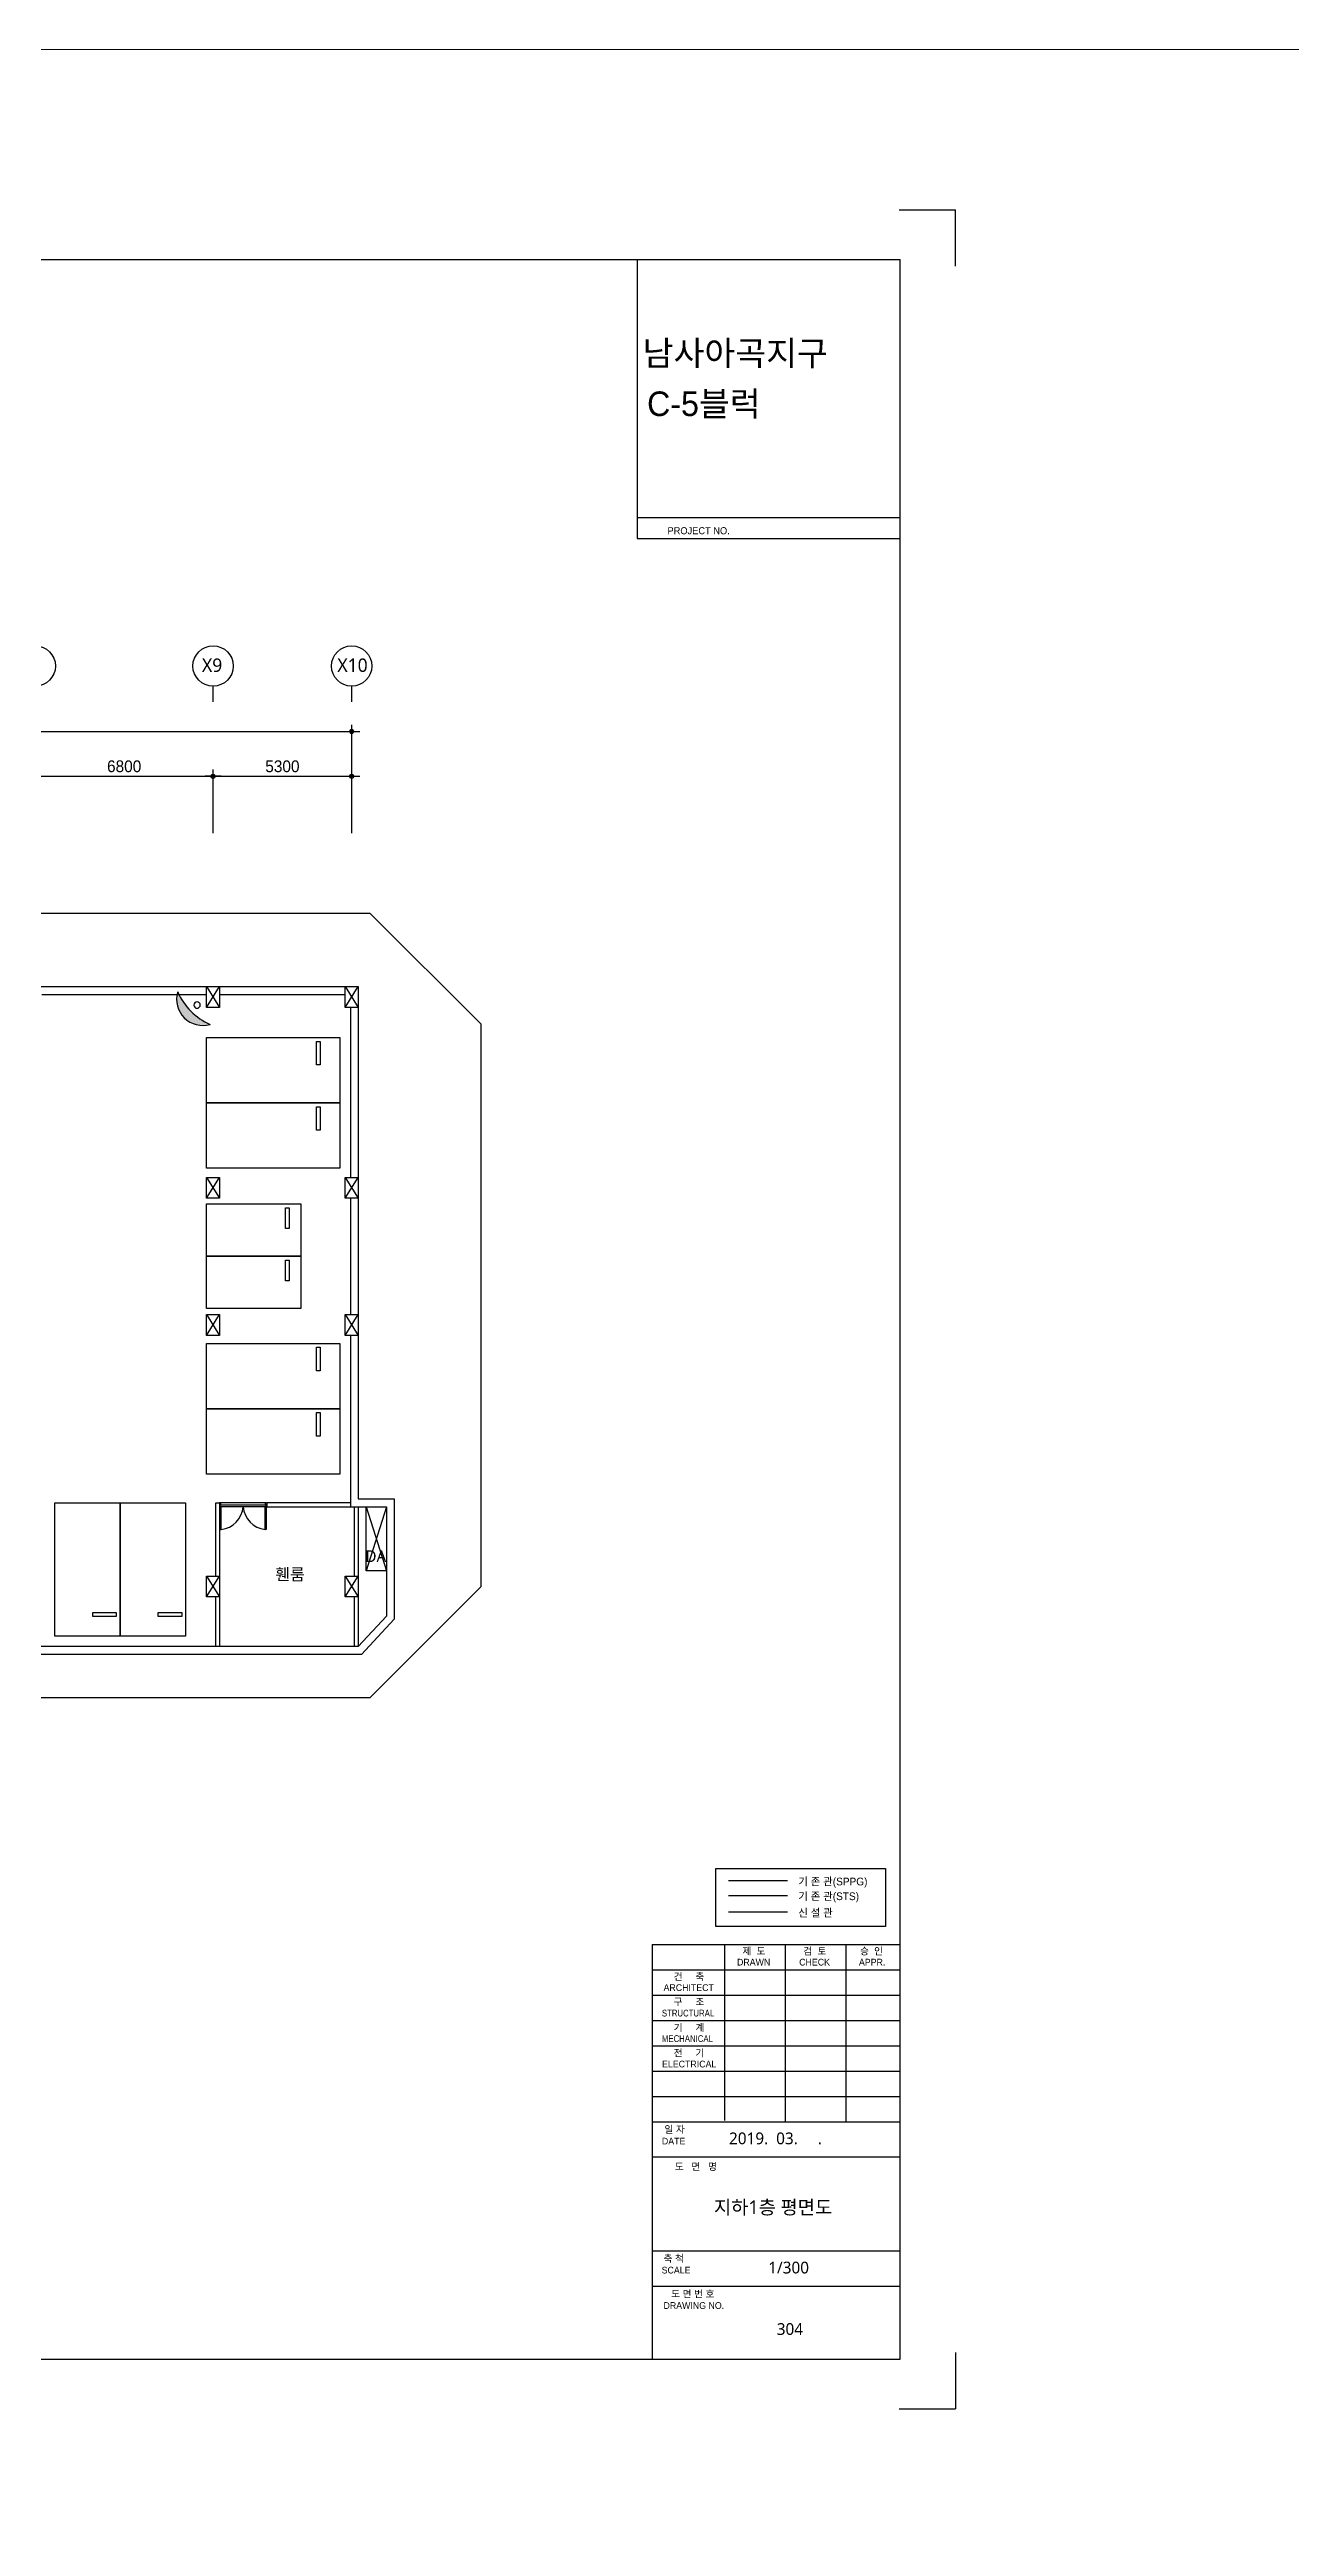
# Model space of a CAD drawing. Header units: millimetres. Extents: x 16332047 to 33387680, y -14835522 to -7015081.
# Drawn here: x 16916210 to 16963656, y -7435258 to -7340504 of the extents above; entities that cross this region are included whole.
import ezdxf
from ezdxf.enums import TextEntityAlignment as Align

# ---------------------------------------------------------------- set-up
doc = ezdxf.new("R2010")
doc.units = ezdxf.units.MM
doc.header["$LTSCALE"] = 300
doc.header["$MEASUREMENT"] = 0
doc.layers.get('0').update_dxf_attribs({"linetype": 'CONTINUOUS'})
doc.layers.add('3', color=3, linetype='CONTINUOUS')
doc.layers.add('A-HAT', color=5, linetype='CONTINUOUS')
doc.layers.add('arch', color=255, linetype='CONTINUOUS', lineweight=25)
doc.styles.add('GHD', font='')
doc.styles.add('GHS', font='')
doc.styles.add('돋움', font='HYGTRE.TTF')
doc.styles.add('맑은 고딕', font='malgun.ttf')
doc.styles.add('맑은고딕', font='malgun.ttf')
doc.styles.get('GHD').set_extended_font_data('Dotum')
doc.styles.get('GHS').set_extended_font_data('Dotum')

# ---------------------------------------------------------------- blocks, each defined once
blk = doc.blocks.new('DIMDOT')
at = {"color": 0}
blk.add_line((-2, 0), (2, 0), dxfattribs=at)
for radius in [0.5, 0.25]:
    blk.add_circle((0, 0), radius, dxfattribs=at)

msp = doc.modelspace()

# ---------------------------------------------------------------- hatches: boundary and pattern name
at = {"layer": 'arch'}
h = msp.add_hatch(color=256, dxfattribs=at)
edge = h.paths.add_edge_path()
edge.add_ellipse((16923286.19424752, -7375619.283305874), major_axis=(-1675.111799837419, 1675.111799837418), ratio=0.9999998321913336, start_angle=68.288683075432, end_angle=111.71131691588289, ccw=False)
edge.add_ellipse((16922069.06517638, -7376836.4123768), major_axis=(-706.4126298266902, 706.4126298266904), ratio=0.999999832191199, start_angle=28.69198784048869, end_angle=151.3080121508224)

# ---------------------------------------------------------------- linework, layer by layer
at = {"layer": '3', "color": 0, "linetype": 'Continuous'}
for p, q in [((16948691.33007585, -7346640.502972661), (16950845.14686973, -7346640.502972661)), ((16950845.14686973, -7348794.319766534), (16950845.14686973, -7346640.502972653)), ((16950845.14686973, -7348794.319766538), (16950845.14686973, -7346640.502972661)), ((16950845.14686973, -7348794.319766538), (16950845.14686973, -7346640.502972661)), ((16950845.14686973, -7348794.319766534), (16950845.14686973, -7346640.502972657)), ((16950845.14686973, -7348794.319766534), (16950845.14686973, -7346640.502972653)), ((16834851.23465598, -7348540.865568103), (16938682.60870182, -7348540.865568103)), ((16938682.60870182, -7348540.865568103), (16938682.60870182, -7359211.50488119)), ((16938682.60870182, -7348540.865568104), (16948729.40259498, -7348540.865568103)), ((16938682.60870182, -7358403.823583471), (16948729.40259498, -7358403.823583471)), ((16938682.60870182, -7359211.50488119), (16948729.40259498, -7359211.50488119)), ((16939252.60870182, -7412993.83312533), (16948729.40259498, -7412993.833125329)), ((16942018.03163976, -7412993.833125329), (16942018.03163976, -7419733.615890557)), ((16944334.47415983, -7412993.833125329), (16944334.47415983, -7419778.356026111)), ((16946654.45030488, -7412993.833125329), (16946654.45030488, -7419778.356026111)), ((16939252.60870182, -7413963.050682621), (16948729.40259498, -7413963.050682621)), ((16939252.60870182, -7414932.26823985), (16948729.40259498, -7414932.26823985)), ((16939252.60870182, -7415901.485797076), (16948729.40259498, -7415901.485797076)), ((16939252.60870182, -7416870.703354368), (16948729.40259498, -7416870.703354368)), ((16939252.60870182, -7417839.920911593), (16948729.40259498, -7417839.920911593)), ((16939252.60870182, -7418809.138468886), (16948729.40259498, -7418809.138468886)), ((16939252.60870182, -7419778.356026111), (16948729.40259498, -7419778.356026111)), ((16939252.60870182, -7421124.491522269), (16948729.40259498, -7421124.491522269)), ((16939252.60870182, -7424716.361751309), (16948729.40259498, -7424716.361751309)), ((16939252.60870182, -7426062.497247463), (16948729.40259498, -7426062.497247463)), ((16950845.14686973, -7428609.00488106), (16950845.14686973, -7430762.821674937)), ((16950845.14686973, -7428609.004881056), (16950845.14686973, -7430762.821674937)), ((16950845.14686973, -7428609.004881056), (16950845.14686973, -7430762.821674937)), ((16950845.14686973, -7428609.004881063), (16950845.14686973, -7430762.821674941)), ((16834851.23465598, -7428862.459079495), (16939252.60870182, -7428862.459079496)), ((16939252.60870182, -7428862.459079495), (16948729.40259498, -7428862.459079495)), ((16939252.60870182, -7428862.459079495), (16948729.40259498, -7428862.459079495)), ((16948691.33007585, -7430762.821674937), (16950845.14686973, -7430762.821674937))]:
    msp.add_line(p, q, dxfattribs=at)
at = {"layer": '3', "color": 0}
for p, q in [((16948729.40259498, -7428862.459079495), (16948729.40259498, -7348540.865568103)), ((16939252.60870182, -7412993.833125329), (16939252.60870182, -7428862.459079495))]:
    msp.add_line(p, q, dxfattribs=at)
at = {"layer": 'A-HAT', "color": 3}
msp.add_line((16942172.76847623, -7410552.709079496), (16944429.19766579, -7410552.709079496), dxfattribs=at)
at = {"layer": 'A-HAT', "color": 6}
msp.add_line((16942172.76847623, -7411116.709079496), (16944429.19766579, -7411116.709079496), dxfattribs=at)
at = {"layer": 'A-HAT', "color": 1}
msp.add_line((16942172.76847623, -7411747.459079496), (16944429.19766579, -7411747.459079496), dxfattribs=at)
at = {"layer": 'A-HAT', "color": 4, "lineweight": 5}
msp.add_lwpolyline([(16332047.23331029, -7340504.321674937), (17225106.48609926, -7340504.321674937), (17225106.48609926, -7536127.321674937), (16332047.23331029, -7536127.321674937)], close=True, dxfattribs=at)
at = {"layer": 'A-HAT', "color": 7}
msp.add_lwpolyline([(16941683.03111039, -7410089.209079496), (16948171.72644825, -7410089.209079496), (16948171.72644825, -7412306.959079496), (16941683.03111039, -7412306.959079496)], close=True, dxfattribs=at)
at = {"layer": 'arch'}
for p, q in [((16922462.85364963, -7365458.309490784), (16922462.85364963, -7364858.309490784)), ((16927762.75728554, -7365458.309490713), (16927762.75728554, -7364858.309490713)), ((16858262.83683793, -7366591.923012987), (16927762.85364963, -7366591.923012987)), ((16927762.85364963, -7370477.481107889), (16927762.85364963, -7366334.881764498)), ((16922462.85364963, -7370477.48133855), (16922462.85364963, -7368048.873615354)), ((16922462.85364963, -7370477.48133855), (16922462.85364963, -7368048.873614212)), ((16927762.85364963, -7370477.481107461), (16927762.85364963, -7368048.87338355)), ((16915662.85364963, -7368306.016241907), (16922462.85364963, -7368306.016241907)), ((16922462.85364963, -7368306.016240728), (16927762.85364963, -7368306.016240728)), ((16928472.64854969, -7373548.797382107), (16860957.92992803, -7373548.818566581)), ((16932715.29057205, -7377791.43673726), (16928472.64854969, -7373548.797382107)), ((16890912.82823021, -7376348.767017337), (16928012.82823021, -7376348.767017337)), ((16922212.82804018, -7377148.767017337), (16922212.82804018, -7376348.767017337)), ((16922212.82804018, -7376348.767017337), (16922712.82804018, -7376348.767017337)), ((16922212.82804018, -7377148.767017337), (16922712.82804018, -7376348.767017337)), ((16922212.82804018, -7376348.767017337), (16922712.82804018, -7377148.767017337)), ((16922712.82804018, -7376348.767017337), (16922712.82804018, -7377148.767017337)), ((16927512.82804018, -7377148.76732139), (16927512.82804018, -7376348.76732139)), ((16927512.82804018, -7376348.76732139), (16928012.82804018, -7376348.76732139)), ((16927512.82804018, -7377148.76732139), (16928012.82804018, -7376348.76732139)), ((16927512.82804018, -7376348.76732139), (16928012.82804018, -7377148.76732139)), ((16928012.82804018, -7376348.76732139), (16928012.82804018, -7377148.76732139)), ((16928012.82823021, -7376348.767017337), (16928012.82808831, -7395948.858544794)), ((16915912.82804524, -7376648.767017337), (16922212.82804524, -7376648.767017337)), ((16922712.82804018, -7377148.767017337), (16922212.82804018, -7377148.767017337)), ((16922712.82804524, -7376648.767017337), (16927512.82804524, -7376648.767017337)), ((16928012.82804018, -7377148.76732139), (16927512.82804018, -7377148.76732139)), ((16927712.82804523, -7377148.767017337), (16927712.82804523, -7383648.767017337)), ((16922212.82804527, -7380798.819675076), (16922212.82804527, -7378298.819675076)), ((16922212.82804527, -7378298.819675076), (16927312.82804527, -7378298.819675076)), ((16926412.82804529, -7379348.819675091), (16926412.82804527, -7378448.819675091)), ((16926412.82804527, -7378448.819675091), (16926562.82804527, -7378448.819675091)), ((16926562.82804527, -7378448.819675091), (16926562.82804529, -7379348.819675091)), ((16927312.82804527, -7378298.819675076), (16927312.82804527, -7380798.819675076)), ((16932715.29732306, -7399306.155369429), (16932715.29057205, -7377791.43673726)), ((16926562.82804529, -7379348.819675091), (16926412.82804529, -7379348.819675091)), ((16922212.82804527, -7383298.819675076), (16922212.82804527, -7380798.819675076)), ((16922212.82804527, -7380798.819675076), (16927312.82804527, -7380798.819675076)), ((16927312.82804527, -7380798.819675076), (16922212.82804527, -7380798.819675076)), ((16926412.82804529, -7381848.819675091), (16926412.82804527, -7380948.819675091)), ((16926412.82804527, -7380948.819675091), (16926562.82804527, -7380948.819675091)), ((16926562.82804527, -7380948.819675091), (16926562.82804529, -7381848.819675091)), ((16927312.82804527, -7380798.819675076), (16927312.82804527, -7383298.819675076)), ((16926562.82804529, -7381848.819675091), (16926412.82804529, -7381848.819675091)), ((16927312.82804527, -7383298.819675076), (16922212.82804527, -7383298.819675076)), ((16922212.82804018, -7384448.767017337), (16922212.82804018, -7383648.767017337)), ((16922212.82804018, -7383648.767017337), (16922712.82804018, -7383648.767017337)), ((16922212.82804018, -7384448.767017337), (16922712.82804018, -7383648.767017337)), ((16922212.82804018, -7383648.767017337), (16922712.82804018, -7384448.767017337)), ((16922712.82804018, -7383648.767017337), (16922712.82804018, -7384448.767017337)), ((16927512.82804018, -7384448.76732139), (16927512.82804018, -7383648.76732139)), ((16927512.82804018, -7383648.76732139), (16928012.82804018, -7383648.76732139)), ((16927512.82804018, -7384448.76732139), (16928012.82804018, -7383648.76732139)), ((16927512.82804018, -7383648.76732139), (16928012.82804018, -7384448.76732139)), ((16928012.82804018, -7383648.76732139), (16928012.82804018, -7384448.76732139)), ((16922212.32630773, -7384660.735316856), (16925812.32630773, -7384660.735316856)), ((16922212.32630773, -7386660.735316856), (16922212.32630773, -7384660.735316856)), ((16922712.82804018, -7384448.767017337), (16922212.82804018, -7384448.767017337)), ((16925225.69143424, -7385610.735316871), (16925225.69143422, -7384810.735316871)), ((16925225.69143422, -7384810.735316871), (16925375.69143422, -7384810.735316871)), ((16925225.69143424, -7385610.735316871), (16925225.69143422, -7384810.735316871)), ((16925225.69143422, -7384810.735316871), (16925375.69143422, -7384810.735316871)), ((16925375.69143422, -7384810.735316871), (16925375.69143424, -7385610.735316871)), ((16925375.69143422, -7384810.735316871), (16925375.69143424, -7385610.735316871)), ((16925812.32630773, -7384660.735316856), (16925812.32630773, -7386660.735316856)), ((16928012.82804018, -7384448.76732139), (16927512.82804018, -7384448.76732139)), ((16927712.82804523, -7384448.767017337), (16927712.82804523, -7388898.767017337)), ((16925375.69143424, -7385610.735316871), (16925225.69143424, -7385610.735316871)), ((16925375.69143424, -7385610.735316871), (16925225.69143424, -7385610.735316871)), ((16922212.32630773, -7386660.735316856), (16925812.32630773, -7386660.735316856)), ((16922212.32630773, -7388660.735316856), (16922212.32630773, -7386660.735316856)), ((16925812.32630773, -7386660.735316856), (16922212.32630773, -7386660.735316856)), ((16925225.69143424, -7387610.735316871), (16925225.69143422, -7386810.735316871)), ((16925225.69143422, -7386810.735316871), (16925375.69143422, -7386810.735316871)), ((16925225.69143424, -7387610.735316871), (16925225.69143422, -7386810.735316871)), ((16925225.69143422, -7386810.735316871), (16925375.69143422, -7386810.735316871)), ((16925375.69143422, -7386810.735316871), (16925375.69143424, -7387610.735316871)), ((16925375.69143422, -7386810.735316871), (16925375.69143424, -7387610.735316871)), ((16925812.32630773, -7386660.735316856), (16925812.32630773, -7388660.735316856)), ((16925375.69143424, -7387610.735316871), (16925225.69143424, -7387610.735316871)), ((16925375.69143424, -7387610.735316871), (16925225.69143424, -7387610.735316871)), ((16925812.32630773, -7388660.735316856), (16922212.32630773, -7388660.735316856)), ((16922212.82823021, -7389698.767017337), (16922212.82823021, -7388898.767017337)), ((16922212.82823021, -7388898.767017337), (16922712.82823021, -7388898.767017337)), ((16922212.82823021, -7389698.767017337), (16922712.82823021, -7388898.767017337)), ((16922212.82823021, -7388898.767017337), (16922712.82823021, -7389698.767017337)), ((16922712.82823021, -7388898.767017337), (16922712.82823021, -7389698.767017337)), ((16927512.82804018, -7389698.76732139), (16927512.82804018, -7388898.76732139)), ((16927512.82804018, -7388898.76732139), (16928012.82804018, -7388898.76732139)), ((16927512.82804018, -7389698.76732139), (16928012.82804018, -7388898.76732139)), ((16927512.82804018, -7388898.76732139), (16928012.82804018, -7389698.76732139)), ((16928012.82804018, -7388898.76732139), (16928012.82804018, -7389698.76732139)), ((16922712.82823021, -7389698.767017337), (16922212.82823021, -7389698.767017337)), ((16928012.82804018, -7389698.76732139), (16927512.82804018, -7389698.76732139)), ((16927712.82804523, -7389698.767017337), (16927712.82804523, -7396248.858544794)), ((16922212.82804523, -7392498.767017337), (16922212.82804523, -7389998.767017337)), ((16922212.82804523, -7389998.767017337), (16927312.82804523, -7389998.767017337)), ((16926412.82804525, -7391048.767017352), (16926412.82804523, -7390148.767017352)), ((16926412.82804523, -7390148.767017352), (16926562.82804523, -7390148.767017352)), ((16926562.82804523, -7390148.767017352), (16926562.82804525, -7391048.767017352)), ((16927312.82804523, -7389998.767017337), (16927312.82804523, -7392498.767017337)), ((16926562.82804525, -7391048.767017352), (16926412.82804525, -7391048.767017352)), ((16922212.82804523, -7394998.767017337), (16922212.82804523, -7392498.767017337)), ((16922212.82804523, -7392498.767017337), (16927312.82804523, -7392498.767017337)), ((16927312.82804523, -7392498.767017337), (16922212.82804523, -7392498.767017337)), ((16926412.82804525, -7393548.767017352), (16926412.82804523, -7392648.767017352)), ((16926412.82804523, -7392648.767017352), (16926562.82804523, -7392648.767017352)), ((16926562.82804523, -7392648.767017352), (16926562.82804525, -7393548.767017352)), ((16927312.82804523, -7392498.767017337), (16927312.82804523, -7394998.767017337)), ((16926562.82804525, -7393548.767017352), (16926412.82804525, -7393548.767017352)), ((16927312.82804523, -7394998.767017337), (16922212.82804523, -7394998.767017337)), ((16916412.80810159, -7401198.863936859), (16916412.80810159, -7396098.863936859)), ((16916412.80810159, -7396098.863936859), (16918912.80810159, -7396098.863936859)), ((16918912.80810159, -7396098.863936859), (16918912.80810159, -7401198.863936859)), ((16918912.80810159, -7401198.863936859), (16918912.80810159, -7396098.863936859)), ((16918912.80810159, -7396098.863936859), (16921412.80810159, -7396098.863936859)), ((16921412.80810159, -7396098.863936859), (16921412.80810159, -7401198.863936859)), ((16922562.82804524, -7398898.767017337), (16922562.82804524, -7396098.858544794)), ((16922562.82804524, -7396098.858544794), (16922712.82804524, -7396098.858544794)), ((16922712.82804524, -7396098.858544794), (16922712.82804524, -7398898.767017337)), ((16922737.82804523, -7396098.859658269), (16922712.82804523, -7396098.859658269)), ((16922712.82804523, -7396098.859658269), (16922712.82804523, -7396248.859658269)), ((16922712.82804523, -7396248.859658269), (16922737.82804523, -7396248.859658269)), ((16922775.3280452, -7396248.859658269), (16922735.32804522, -7396248.859658269)), ((16922752.82804523, -7396120.406691758), (16922737.82804523, -7396098.859658269)), ((16924487.8280452, -7396098.859658254), (16922737.82804523, -7396098.859658269)), ((16922737.82804523, -7396248.859658269), (16922737.82804523, -7396173.859658269)), ((16922737.82804523, -7396173.859658269), (16922752.82804523, -7396173.859658269)), ((16922737.82804525, -7396248.859658269), (16922737.82804525, -7397122.951868532)), ((16922752.82804523, -7396173.859658269), (16922752.82804523, -7396120.406691758)), ((16922752.82804523, -7396173.859658269), (16924472.82804522, -7396173.859658269)), ((16924450.32804523, -7396248.859658269), (16922775.32804522, -7396248.859658239)), ((16922775.32804525, -7397122.951868532), (16922775.3280452, -7396248.859658269)), ((16924450.32804523, -7397122.951868517), (16924450.32804523, -7396248.859658269)), ((16924450.32804523, -7396248.859658269), (16924490.32804525, -7396248.859658269)), ((16924472.82804519, -7396120.406691758), (16924487.8280452, -7396098.859658254)), ((16924472.8280452, -7396173.859658269), (16924472.82804519, -7396120.406691758)), ((16924487.8280452, -7396173.859658254), (16924472.8280452, -7396173.859658269)), ((16924487.8280452, -7396098.859658254), (16924512.8280452, -7396098.859658269)), ((16924487.82804519, -7396248.859658269), (16924487.8280452, -7396173.859658254)), ((16924512.8280452, -7396248.859658269), (16924487.82804519, -7396248.859658269)), ((16924487.82804519, -7396248.859658269), (16924487.8280452, -7397122.951868517)), ((16927712.82804523, -7396098.858544794), (16924512.8280452, -7396098.858544794)), ((16924512.8280452, -7396098.858544794), (16924512.8280452, -7396248.858544794)), ((16924512.8280452, -7396098.859658269), (16924512.8280452, -7396248.859658269)), ((16924512.8280452, -7396248.858544794), (16927712.82804523, -7396248.858544794)), ((16927712.82804523, -7396248.858544801), (16929092.82804515, -7396248.858544792)), ((16927862.82804524, -7396248.858544794), (16927862.82804524, -7398898.767017337)), ((16928012.82804524, -7396248.858544794), (16928012.82804524, -7398898.767017337)), ((16928012.82808831, -7395948.858544794), (16929392.82804515, -7395948.858544792)), ((16928312.82804491, -7396248.858544794), (16929092.82804515, -7396248.858544807)), ((16928312.82804491, -7398698.767017337), (16928312.82804491, -7396248.858544794)), ((16928312.82804524, -7396248.858544794), (16929092.82804515, -7398698.767017351)), ((16929092.82804515, -7396248.858544807), (16928312.82804524, -7398698.767017337)), ((16929092.82804515, -7396248.858544807), (16929092.82804515, -7398698.767017351)), ((16929092.82804515, -7396248.858544792), (16929092.82804515, -7400430.934533421)), ((16929392.82804515, -7395948.858544792), (16929392.82804515, -7400548.707599112)), ((16922737.82804525, -7397122.951868532), (16922775.32804525, -7397122.951868532)), ((16924487.8280452, -7397122.951868517), (16924450.32804523, -7397122.951868517)), ((16922212.82823021, -7399698.767017337), (16922212.82823021, -7398898.767017337)), ((16922212.82823021, -7398898.767017337), (16922712.82823021, -7398898.767017337)), ((16922212.82823021, -7399698.767017337), (16922712.82823021, -7398898.767017337)), ((16922212.82823021, -7398898.767017337), (16922712.82823021, -7399698.767017337)), ((16922712.82823021, -7398898.767017337), (16922712.82823021, -7399698.767017337)), ((16927512.82823021, -7399698.767017337), (16927512.82823021, -7398898.767017337)), ((16927512.82823021, -7398898.767017337), (16928012.82823021, -7398898.767017337)), ((16927512.82823021, -7399698.767017337), (16928012.82823021, -7398898.767017337)), ((16927512.82823021, -7398898.767017337), (16928012.82823021, -7399698.767017337)), ((16928012.82823021, -7398898.767017337), (16928012.82823021, -7399698.767017337)), ((16929092.82804515, -7398698.767017351), (16928312.82804491, -7398698.767017337)), ((16928472.65796454, -7403548.79738499), (16932715.29732306, -7399306.155369429)), ((16922712.82823021, -7399698.767017337), (16922212.82823021, -7399698.767017337)), ((16922562.82804524, -7401598.808701742), (16922562.82804524, -7399698.767017337)), ((16922712.82804524, -7399698.767017337), (16922712.82804524, -7401598.808701742)), ((16928012.82823021, -7399698.767017337), (16927512.82823021, -7399698.767017337)), ((16927862.82804524, -7399698.767017337), (16927862.82804524, -7401598.767017337)), ((16928012.82804524, -7399698.767017337), (16928012.82804524, -7401594.46974565)), ((16918912.80810159, -7401198.863936859), (16916412.80810159, -7401198.863936859)), ((16917862.80810157, -7400448.863936882), (16917862.80810157, -7400298.863936882)), ((16917862.80810157, -7400298.863936882), (16918762.80810157, -7400298.863936859)), ((16918762.80810157, -7400448.863936859), (16917862.80810157, -7400448.863936882)), ((16918762.80810157, -7400298.863936859), (16918762.80810157, -7400448.863936859)), ((16921412.80810159, -7401198.863936859), (16918912.80810159, -7401198.863936859)), ((16920362.80810157, -7400448.863936882), (16920362.80810157, -7400298.863936882)), ((16920362.80810157, -7400298.863936882), (16921262.80810157, -7400298.863936859)), ((16921262.80810157, -7400448.863936859), (16920362.80810157, -7400448.863936882)), ((16921262.80810157, -7400298.863936859), (16921262.80810157, -7400448.863936859)), ((16929092.82804515, -7400430.934533421), (16928008.83929323, -7401598.767017337)), ((16929392.82804515, -7400548.707599112), (16928139.69521665, -7401898.767017337)), ((16922462.82804524, -7401898.767017337), (16861067.07556839, -7401898.767017337)), ((16922462.82804524, -7401598.767017337), (16861191.33958185, -7401598.767017337)), ((16928008.83929323, -7401598.767017337), (16922462.82804524, -7401598.767017337)), ((16928139.69521665, -7401898.767017337), (16922462.82804524, -7401898.767017337)), ((16927721.4483734, -7401598.767017337), (16922712.82804524, -7401598.767017337)), ((16860957.93934281, -7403548.818569487), (16928472.65796454, -7403548.79738499))]:
    msp.add_line(p, q, dxfattribs=at)
for centre in [(16915662.85364963, -7364087.139245355), (16922462.85364963, -7364086.880919356), (16927762.75728554, -7364087.13871875)]:
    msp.add_circle(centre, 771.4285714285713, dxfattribs=at)
for centre, radius, start, end in [((16922652.91225773, -7396167.394853702), 963.3664066503654, 277.3003601949666, 355.1491247370881), ((16924572.74383375, -7396167.394853218), 963.3664077260514, 184.8508752629119, 262.6996389476097)]:
    msp.add_arc(centre, radius, start, end, dxfattribs=at)
for centre, major_axis, ratio, start_param, end_param in [((16922069.06517689, -7376836.412377419), (-706.4126296375521, 706.4126296375522), 0.999999842651241, 0.500769648248244, 2.640823005259097), ((16923286.19424766, -7375619.283306859), (-1675.111799388885, 1675.111799388885), 0.9999998426513766, 1.191862361094732, 1.949730292788076), ((16921848.54241564, -7377056.935138606), (-86.92776311369379, 86.9277631136938), 0.9999998426511288, -1.801252480504445e-10, 3.141592653409668), ((16921848.54241564, -7377056.935138606), (-86.9277631137229, 86.92776311372292), 0.9999998426504592, 3.141592653409333, 6.283185306999126)]:
    msp.add_ellipse(centre, major_axis=major_axis, ratio=ratio, start_param=start_param, end_param=end_param, dxfattribs=at)

# ---------------------------------------------------------------- block references
at = {"layer": 'arch', "xscale": 154.2857142857142, "yscale": 154.2857142857142, "zscale": 154.2857142857142}
for p in [(16927762.85364963, -7366592.02462164), (16922462.85364963, -7368306.016472498), (16927762.85364963, -7368306.016240693)]:
    msp.add_blockref('DIMDOT', p, dxfattribs=at)
at = {"layer": 'arch', "xscale": 154.2857142857142, "yscale": 154.2857142857142, "zscale": 154.2857142857142, "rotation": 180}
msp.add_blockref('DIMDOT', (16922462.85364963, -7368306.016471354), dxfattribs=at)

# ---------------------------------------------------------------- texts
at = {"style": '맑은 고딕'}
for s, p in [('2019.  03.     .', (16942190.53088016, -7420636.364608882)), ('1/300', (16943689.62085411, -7425578.65166883)), ('304', (16944014.99124239, -7427930.203851991))]:
    msp.add_text(s, height=450.0000000818297, dxfattribs=at).set_placement(p)
msp.add_text('지하1층 평면도', height=525.0000000954681, dxfattribs=at).set_placement((16943874.12384555, -7423047.428329033), align=Align.MIDDLE_CENTER)
at = {"layer": '3', "color": 0, "style": 'GHD'}
for s, p in [('남사아곡지구', (16938889.56175295, -7352592.499181947)), ('C-5블럭', (16939057.40594596, -7354525.344726833))]:
    msp.add_text(s, height=940.5, dxfattribs=at).set_placement(p)
at = {"layer": '3', "color": 0, "style": 'GHS'}
for s, height, p in [('PROJECT NO.', 270.7655398037077, (16941028.24957902, -7358911.926721649)), ('제  도', 270.7655398037077, (16943140.0828068, -7413240.670481468)), ('CHECK', 257.2272628135223, (16945461.31013872, -7413670.503023101)), ('검  토', 270.7655398037077, (16945470.0588155, -7413240.670481468)), ('승  인', 270.7655398037077, (16947637.97242461, -7413240.670481468)), ('건     축', 270.7655398037077, (16940659.02219804, -7414215.426424751)), ('DRAWN', 257.2272628135223, (16943131.33413002, -7413670.503023101)), ('APPR.', 257.2272628135223, (16947662.13287781, -7413670.503023101)), ('ARCHITECT', 257.2272628135223, (16940650.27352133, -7414645.258966321)), ('구     조', 270.7655398037077, (16940659.02219804, -7415190.182368102)), ('기     계', 270.7655398037077, (16940659.02219804, -7416164.938311318)), ('전     기', 270.7655398037077, (16940659.02219804, -7417139.694254601)), ('ELECTRICAL', 257.2272628135223, (16940667.24906093, -7417569.526796238)), ('일 자', 270.7655398037077, (16940109.83799762, -7420063.737496572)), ('DATE', 257.2272628135223, (16940071.99478625, -7420517.148955198)), ('도   면   명', 270.7655398037077, (16940922.34759381, -7421485.648242919)), ('축 척', 270.7655398037077, (16940075.60337245, -7424998.621179329)), ('SCALE', 257.2272628135223, (16940166.13036881, -7425452.032637956)), ('DRAWING NO.', 257.2272628135223, (16940844.36621793, -7426805.86033698)), ('도 면 번 호', 270.7655398037077, (16940804.70689045, -7426352.448878353))]:
    msp.add_text(s, height=height, dxfattribs=at).set_placement(p, align=Align.MIDDLE)
at = {"layer": '3', "color": 0, "lineweight": 13, "style": 'GHD'}
for s, p in [('기 존 관(SPPG)', (16944837.05995143, -7410733.726388331)), ('신 설 관', (16944837.05995143, -7411928.476388331)), ('기 존 관(STS)', (16944837.05995143, -7411297.726388331))]:
    msp.add_text(s, height=294.0300000000001, dxfattribs=at).set_placement(p)
at = {"layer": '3', "color": 0, "style": 'GHS', "width": 0.8843509887017875}
for s, p in [('STRUCTURAL', (16939623.09908256, -7415748.628541039)), ('MECHANICAL', (16939623.09908256, -7416723.384484323))]:
    msp.add_text(s, height=257.2272628135223, dxfattribs=at).set_placement(p)
at = {"layer": 'arch', "style": '맑은 고딕'}
for s, p in [('X9', (16922425.74173114, -7364056.690523547)), ('X10', (16927794.16948393, -7364056.690523475))]:
    msp.add_text(s, height=514.2857142857142, dxfattribs=at).set_placement(p, align=Align.MIDDLE_CENTER)
at = {"layer": 'arch', "style": '맑은고딕'}
for s, p in [('DA', (16928283.06116436, -7398142.638237509)), ('휀룸', (16924839.59354249, -7398834.659875984))]:
    msp.add_text(s, height=450, dxfattribs=at).set_placement(p, align=Align.MIDDLE_LEFT)
at = {"layer": 'arch', "char_height": 450, "attachment_point": 5, "style": '돋움'}
for s, insert in [('\\A1;6800', (16919062.85364963, -7367926.425235898)), ('\\A1;5300', (16925112.85364963, -7367926.425234719))]:
    msp.add_mtext(s, dxfattribs=dict(at, insert=insert))

doc.saveas('drawing.dxf')
